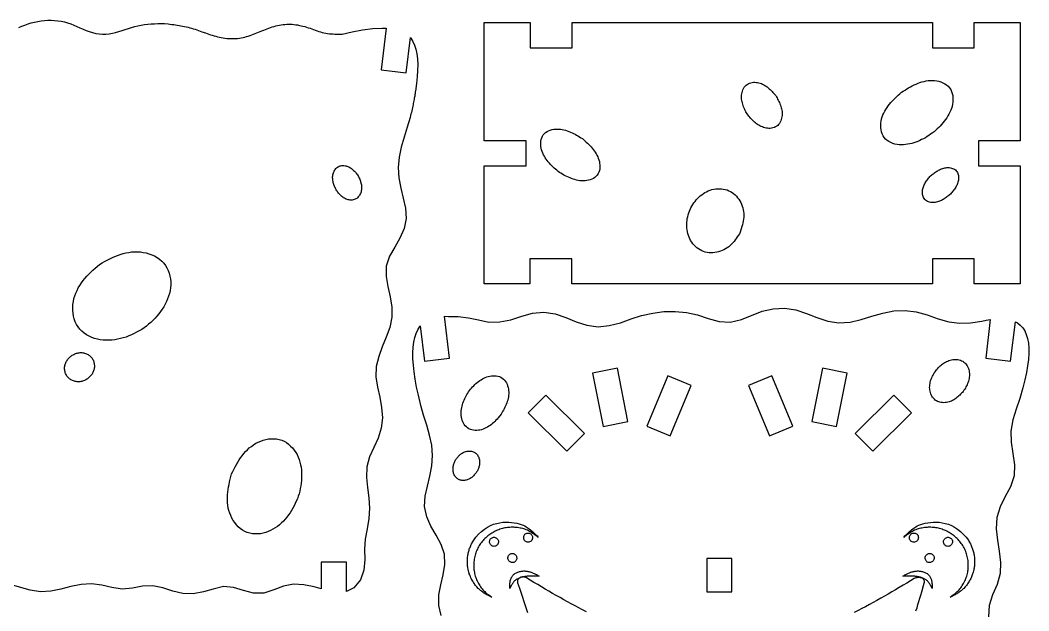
# Model space of a CAD drawing. Extents: x 2 to 268, y 5 to 228.
# Drawn here: x 147.5 to 267.9, y 157.7 to 228.2 of the extents above; entities that cross this region are included whole.
import ezdxf

# ---------------------------------------------------------------- set-up
doc = ezdxf.new("R2010")
doc.units = 0
doc.layers.add('CUT', color=62, linetype='CONTINUOUS')
doc.layers.add('ENGRAVE', color=132, linetype='CONTINUOUS')

msp = doc.modelspace()

# ---------------------------------------------------------------- linework, layer by layer
at = {"layer": 'CUT'}
for points in [[(147.36, 227.34), (147.73, 227.49), (148.1, 227.64), (148.47, 227.78), (148.85, 227.9), (149.24, 228), (149.63, 228.08), (150.02, 228.15), (150.42, 228.2), (150.82, 228.22), (151.22, 228.22), (151.62, 228.2), (152.02, 228.16), (152.41, 228.1), (152.8, 228.01), (153.19, 227.9), (153.57, 227.78), (153.93, 227.63), (154.3, 227.47), (154.66, 227.31), (155.03, 227.15), (155.4, 227), (155.77, 226.86), (156.16, 226.74), (156.55, 226.65), (156.95, 226.59), (157.34, 226.55), (157.74, 226.56), (158.13, 226.59), (158.53, 226.66), (158.92, 226.75), (159.3, 226.86), (159.69, 226.98), (160.07, 227.1), (160.45, 227.23), (160.83, 227.35), (161.21, 227.47), (161.59, 227.56), (161.97, 227.64), (162.37, 227.7), (162.76, 227.75), (163.16, 227.78), (163.56, 227.8), (163.96, 227.82), (164.36, 227.83), (164.76, 227.83), (165.2, 227.78), (165.41, 227.75), (165.63, 227.72), (165.85, 227.69), (166.06, 227.66), (166.28, 227.63), (166.5, 227.59), (166.71, 227.55), (166.92, 227.51), (167.14, 227.47), (167.35, 227.42), (167.56, 227.38), (167.77, 227.32), (167.98, 227.26), (168.19, 227.2), (168.4, 227.14), (168.6, 227.07), (168.81, 227), (169.01, 226.93), (169.22, 226.85), (169.63, 226.71), (169.84, 226.63), (170.04, 226.56), (170.25, 226.49), (170.46, 226.43), (170.67, 226.36), (170.88, 226.3), (171.09, 226.25), (171.31, 226.2), (171.52, 226.15), (171.74, 226.11), (171.96, 226.08), (172.18, 226.05), (172.39, 226.03), (172.61, 226.02), (172.83, 226.02), (173.05, 226.02), (173.26, 226.03), (173.48, 226.05), (173.7, 226.08), (173.91, 226.12), (174.13, 226.16), (174.34, 226.21), (174.55, 226.27), (174.76, 226.33), (174.97, 226.4), (175.18, 226.47), (175.38, 226.55), (175.59, 226.63), (175.79, 226.71), (175.99, 226.79), (176.39, 226.96), (176.6, 227.04), (176.8, 227.12), (177, 227.2), (177.21, 227.27), (177.41, 227.35), (177.62, 227.41), (177.83, 227.48), (178.04, 227.53), (178.26, 227.58), (178.47, 227.63), (178.69, 227.67), (178.9, 227.7), (179.12, 227.72), (179.34, 227.73), (179.56, 227.74), (179.77, 227.74), (179.99, 227.73), (180.21, 227.71), (180.43, 227.68), (180.64, 227.65), (180.86, 227.6), (181.07, 227.56), (181.28, 227.51), (181.5, 227.45), (181.71, 227.38), (181.92, 227.32), (182.13, 227.25), (182.33, 227.18), (182.75, 227.03), (182.96, 226.96), (183.16, 226.89), (183.37, 226.83), (183.58, 226.77), (183.79, 226.72), (184, 226.67), (184.21, 226.64), (184.43, 226.61), (184.64, 226.59), (184.86, 226.58), (185.08, 226.57), (185.3, 226.57), (185.52, 226.57), (185.74, 226.57), (185.96, 226.57), (187.16, 226.84), (188.38, 227.07), (189.61, 227.22), (190.74, 227.25), (191.21, 227.26), (190.62, 222.3), (193.6, 221.95), (194.1, 226.14), (194.15, 226.08), (194.39, 225.69), (194.59, 225.25), (194.75, 224.75), (194.87, 224.2), (194.94, 223.59), (194.98, 222.94), (194.97, 222.23), (194.92, 221.46), (194.84, 220.65), (194.71, 219.77), (194.69, 219.66), (194.68, 219.55), (194.66, 219.43), (194.64, 219.3), (194.62, 219.17), (194.6, 219.04), (194.57, 218.9), (194.54, 218.75), (194.51, 218.6), (194.48, 218.45), (194.45, 218.29), (194.42, 218.12), (194.38, 217.95), (194.34, 217.78), (194.3, 217.6), (194.26, 217.41), (194.22, 217.22), (194.17, 217.03), (194.12, 216.83), (194.07, 216.62), (193.73, 215.45), (193.36, 214.27), (193.02, 213.08), (192.76, 211.86), (192.65, 210.63), (192.74, 209.4), (192.98, 208.19), (193.26, 206.99), (193.53, 205.78), (193.62, 204.55), (193.35, 203.34), (192.84, 202.2), (192.23, 201.13), (191.63, 200.04), (191.23, 198.88), (191.2, 197.64), (191.41, 196.42), (191.69, 195.21), (191.89, 193.99), (191.9, 192.76), (191.65, 191.55), (191.23, 190.38), (190.75, 189.24), (190.32, 188.08), (190.03, 186.88), (190, 185.64), (190.18, 184.42), (190.44, 183.21), (190.67, 182), (190.76, 180.76), (190.61, 179.53), (190.25, 178.35), (189.75, 177.22), (189.24, 176.09), (188.92, 174.9), (188.88, 173.66), (188.98, 172.43), (189.13, 171.2), (189.21, 169.97), (189.14, 168.74), (188.93, 167.52), (188.71, 166.3), (188.64, 165.08), (188.65, 163.84), (188.56, 162.59), (188.17, 161.42), (187.36, 160.46), (186.47, 160.05), (186.47, 163.53), (183.47, 163.53), (183.47, 160.36), (182.61, 160.6), (181.39, 160.83), (180.16, 160.91), (178.94, 160.68), (177.8, 160.22), (176.62, 159.84), (175.39, 159.84), (174.19, 160.15), (173.01, 160.52), (171.79, 160.62), (170.58, 160.32), (169.39, 159.99), (168.18, 159.75), (166.95, 159.79), (165.74, 160.08), (164.57, 160.46), (163.36, 160.73), (162.13, 160.67), (160.92, 160.43), (159.69, 160.33), (158.47, 160.52), (157.26, 160.79), (156.04, 160.95), (154.8, 160.87), (153.59, 160.62), (152.39, 160.32), (151.17, 160.08), (149.94, 160.01), (148.72, 160.2), (146.35, 160.89)], [(197.76, 157.17), (197.51, 158.38), (197.52, 159.62), (197.72, 160.84), (198, 162.04), (198.21, 163.27), (198.18, 164.5), (197.78, 165.66), (197.18, 166.76), (196.56, 167.83), (196.06, 168.96), (195.79, 170.17), (195.88, 171.4), (196.15, 172.61), (196.43, 173.81), (196.67, 175.03), (196.76, 176.26), (196.65, 177.49), (196.39, 178.7), (196.05, 179.9), (195.68, 181.07), (195.34, 182.25), (195.06, 183.46), (194.85, 184.44), (194.68, 185.37), (194.55, 186.24), (194.46, 187.05), (194.41, 187.82), (194.41, 188.53), (194.44, 189.19), (194.52, 189.79), (194.63, 190.34), (194.79, 190.84), (194.99, 191.28), (195.23, 191.67), (195.28, 191.73), (195.78, 187.54), (198.76, 187.89), (198.17, 192.9), (198.64, 192.87), (199.8, 192.84), (201.03, 192.69), (202.25, 192.46), (203.45, 192.2), (204.8, 192.22), (206.11, 192.47), (207.39, 192.91), (208.7, 193.26), (210.04, 193.36), (211.37, 193.16), (212.65, 192.73), (213.89, 192.22), (215.18, 191.81), (216.51, 191.64), (217.85, 191.77), (219.17, 192.12), (220.44, 192.56), (221.71, 192.97), (223.03, 193.27), (224.37, 193.44), (225.72, 193.47), (227.06, 193.34), (228.37, 193.04), (229.65, 192.63), (230.96, 192.27), (232.29, 192.19), (233.62, 192.48), (236.11, 193.49), (237.43, 193.79), (238.78, 193.84), (240.11, 193.64), (241.4, 193.23), (242.64, 192.72), (243.92, 192.29), (245.25, 192.09), (246.59, 192.19), (247.91, 192.49), (249.2, 192.88), (250.49, 193.26), (251.81, 193.53), (253.15, 193.59), (254.48, 193.4), (255.8, 193.04), (257.09, 192.59), (258.37, 192.21), (259.66, 192.05), (260.98, 192.11), (262.33, 192.31), (262.84, 192.4), (263.32, 192.49), (262.78, 187.89), (265.76, 187.54), (266.32, 192.24), (266.57, 192.11), (266.9, 191.84), (267.2, 191.52), (267.44, 191.15), (267.63, 190.72), (267.78, 190.23), (267.88, 189.69), (267.93, 189.1), (267.93, 188.45), (267.88, 187.74), (267.79, 186.98), (267.64, 186.16), (267.45, 185.29), (267.22, 184.36), (266.86, 183.06), (266.41, 181.8), (266, 180.51), (265.79, 179.18), (265.84, 177.84), (266.2, 175.17), (266.16, 173.83), (265.74, 172.54), (265.11, 171.36), (264.5, 170.15), (264.1, 168.86), (264.03, 167.52), (264.18, 166.18), (264.38, 164.85), (264.53, 163.51), (264.5, 162.17), (264.15, 160.87), (263.59, 159.65), (263.2, 158.36), (263.11, 157.02)], [(215.12, 157.6), (214.66, 157.83), (214.21, 158.07), (213.76, 158.31), (213.31, 158.55), (212.86, 158.8), (212.41, 159.05), (211.97, 159.3), (211.52, 159.56), (211.08, 159.81), (210.63, 160.07), (210.19, 160.33), (209.75, 160.6), (209.3, 160.86), (208.86, 161.12), (207.98, 161.66), (207.9, 161.71), (207.8, 161.74), (207.7, 161.76), (207.6, 161.77), (207.5, 161.77), (207.4, 161.75), (207.3, 161.73), (207.21, 161.69), (207.12, 161.64), (207.04, 161.58), (206.98, 161.51), (206.93, 161.44), (206.89, 161.35), (206.88, 161.26), (206.88, 161.16), (206.91, 161.06), (207.13, 160.45), (207.37, 159.71), (207.49, 159.35), (207.61, 158.98), (207.73, 158.61), (207.85, 158.25), (207.98, 157.88), (208.1, 157.52)], [(254.46, 157.71), (254.58, 158.09), (254.69, 158.47), (254.81, 158.84), (254.92, 159.22), (255.03, 159.6), (255.14, 159.98), (255.36, 160.74), (255.44, 161.02), (255.47, 161.14), (255.47, 161.25), (255.45, 161.35), (255.41, 161.43), (255.35, 161.51), (255.28, 161.57), (255.2, 161.62), (255.11, 161.66), (255, 161.68), (254.89, 161.7), (254.78, 161.7), (254.67, 161.7), (254.56, 161.68), (254.45, 161.66), (254.34, 161.62), (254.24, 161.58), (253.8, 161.31), (253.36, 161.04), (252.92, 160.78), (252.47, 160.51), (252.03, 160.25), (251.59, 159.99), (251.14, 159.73), (250.7, 159.47), (250.25, 159.22), (249.8, 158.96), (249.36, 158.71), (248.91, 158.47), (248.45, 158.22), (248, 157.99), (247.55, 157.75), (247.09, 157.52)]]:
    msp.add_lwpolyline(points, dxfattribs=at)
for points in [[(266.9, 196.74), (261.42, 196.74), (261.42, 199.74), (256.42, 199.74), (256.42, 196.74), (213.37, 196.74), (213.37, 199.74), (208.37, 199.74), (208.37, 196.74), (202.92, 196.74), (202.92, 210.84), (207.91, 210.84), (207.91, 213.84), (202.92, 213.84), (202.92, 227.94), (208.4, 227.94), (208.4, 224.94), (213.4, 224.94), (213.4, 227.94), (256.42, 227.94), (256.42, 224.94), (261.42, 224.94), (261.42, 227.94), (266.9, 227.94), (266.9, 213.84), (261.91, 213.84), (261.91, 210.84), (266.9, 210.84)], [(218.81, 186.69), (215.86, 186.11), (217.11, 179.73), (220.06, 180.31)], [(246.23, 186.1), (243.28, 186.68), (242.03, 180.31), (244.98, 179.73)], [(222.34, 179.77), (225.11, 178.61), (227.61, 184.61), (224.85, 185.77)], [(237.24, 185.77), (234.47, 184.61), (236.98, 178.61), (239.75, 179.77)], [(214.89, 178.9), (210.29, 183.48), (208.17, 181.36), (212.77, 176.77)], [(253.91, 181.35), (251.8, 183.48), (247.2, 178.9), (249.32, 176.77)]]:
    msp.add_lwpolyline(points, close=True, dxfattribs=at)
at = {"layer": 'ENGRAVE'}
for points in [[(234.29, 220.56), (234.43, 220.64), (234.57, 220.7), (234.73, 220.75), (234.89, 220.79), (235.05, 220.81), (235.21, 220.81), (235.38, 220.8), (235.54, 220.78), (235.7, 220.75), (235.85, 220.7), (236.01, 220.65), (236.15, 220.58), (236.3, 220.51), (236.43, 220.43), (236.57, 220.34), (236.7, 220.25), (236.82, 220.15), (236.94, 220.04), (237.06, 219.94), (237.17, 219.82), (237.28, 219.71), (237.39, 219.59), (237.5, 219.47), (237.6, 219.35), (237.71, 219.23), (237.79, 219.09), (237.87, 218.95), (237.94, 218.81), (238.02, 218.67), (238.09, 218.52), (238.16, 218.38), (238.22, 218.23), (238.28, 218.09), (238.33, 217.94), (238.38, 217.78), (238.42, 217.63), (238.45, 217.47), (238.47, 217.31), (238.48, 217.15), (238.48, 216.99), (238.47, 216.83), (238.45, 216.67), (238.42, 216.51), (238.37, 216.35), (238.32, 216.2), (238.24, 216.05), (238.16, 215.91), (238.06, 215.78), (237.95, 215.67), (237.83, 215.57), (237.69, 215.48), (237.55, 215.42), (237.39, 215.37), (237.23, 215.33), (237.07, 215.31), (236.9, 215.31), (236.74, 215.32), (236.58, 215.34), (236.42, 215.38), (236.27, 215.42), (236.12, 215.48), (235.97, 215.54), (235.83, 215.61), (235.69, 215.69), (235.55, 215.78), (235.42, 215.87), (235.29, 215.97), (235.17, 216.07), (235.05, 216.17), (234.93, 216.29), (234.82, 216.4), (234.71, 216.52), (234.61, 216.64), (234.51, 216.76), (234.41, 216.89), (234.32, 217.03), (234.24, 217.16), (234.16, 217.3), (234.08, 217.44), (234.01, 217.58), (233.94, 217.73), (233.88, 217.88), (233.83, 218.03), (233.78, 218.18), (233.74, 218.34), (233.7, 218.49), (233.67, 218.65), (233.65, 218.81), (233.64, 218.97), (233.64, 219.13), (233.65, 219.29), (233.67, 219.45), (233.7, 219.61), (233.74, 219.77), (233.8, 219.92), (233.88, 220.07), (233.96, 220.21), (234.06, 220.34), (234.17, 220.46)], [(257.67, 220.76), (257.9, 220.64), (258.11, 220.5), (258.3, 220.33), (258.46, 220.15), (258.6, 219.94), (258.71, 219.71), (258.79, 219.47), (258.84, 219.22), (258.87, 218.96), (258.87, 218.7), (258.86, 218.44), (258.82, 218.19), (258.76, 217.94), (258.69, 217.7), (258.6, 217.47), (258.5, 217.24), (258.39, 217.01), (258.26, 216.79), (258.13, 216.58), (257.98, 216.37), (257.83, 216.17), (257.68, 215.97), (257.52, 215.78), (257.35, 215.59), (257.17, 215.41), (256.99, 215.24), (256.8, 215.07), (256.61, 214.91), (256.41, 214.75), (256.21, 214.61), (256, 214.46), (255.79, 214.33), (255.58, 214.2), (255.36, 214.08), (255.13, 213.97), (254.9, 213.86), (254.67, 213.76), (254.44, 213.67), (254.2, 213.59), (253.95, 213.52), (253.71, 213.46), (253.46, 213.41), (253.21, 213.37), (252.96, 213.35), (252.71, 213.34), (252.46, 213.35), (252.2, 213.39), (251.95, 213.44), (251.7, 213.51), (251.46, 213.61), (251.23, 213.73), (251.02, 213.87), (250.83, 214.04), (250.67, 214.22), (250.53, 214.43), (250.43, 214.66), (250.35, 214.9), (250.29, 215.15), (250.26, 215.41), (250.26, 215.67), (250.27, 215.93), (250.31, 216.18), (250.36, 216.43), (250.44, 216.67), (250.52, 216.91), (250.63, 217.14), (250.74, 217.36), (250.87, 217.58), (251.01, 217.79), (251.15, 217.99), (251.31, 218.19), (251.47, 218.38), (251.63, 218.57), (251.81, 218.75), (251.98, 218.93), (252.16, 219.1), (252.35, 219.27), (252.53, 219.44), (252.72, 219.62), (252.93, 219.75), (253.15, 219.88), (253.36, 220.01), (253.58, 220.14), (253.8, 220.26), (254.02, 220.38), (254.24, 220.49), (254.47, 220.6), (254.7, 220.69), (254.93, 220.78), (255.17, 220.85), (255.42, 220.92), (255.66, 220.97), (255.91, 221.01), (256.17, 221.03), (256.42, 221.03), (256.67, 221.02), (256.93, 220.98), (257.18, 220.93), (257.43, 220.85)], [(215.09, 213.68), (215.24, 213.54), (215.39, 213.4), (215.53, 213.25), (215.67, 213.1), (215.8, 212.95), (215.93, 212.79), (216.06, 212.63), (216.17, 212.46), (216.28, 212.29), (216.38, 212.11), (216.47, 211.93), (216.54, 211.74), (216.61, 211.54), (216.66, 211.34), (216.69, 211.14), (216.71, 210.93), (216.72, 210.71), (216.7, 210.5), (216.66, 210.3), (216.6, 210.1), (216.52, 209.91), (216.41, 209.74), (216.28, 209.59), (216.13, 209.46), (215.95, 209.34), (215.77, 209.25), (215.57, 209.17), (215.37, 209.11), (215.16, 209.07), (214.96, 209.05), (214.75, 209.04), (214.55, 209.04), (214.34, 209.06), (214.14, 209.1), (213.94, 209.14), (213.74, 209.19), (213.55, 209.25), (213.35, 209.31), (213.16, 209.39), (212.97, 209.47), (212.79, 209.55), (212.6, 209.64), (212.42, 209.74), (212.25, 209.84), (212.08, 209.95), (211.91, 210.06), (211.74, 210.18), (211.58, 210.31), (211.42, 210.43), (211.27, 210.57), (211.12, 210.71), (210.97, 210.85), (210.83, 211), (210.7, 211.15), (210.57, 211.31), (210.44, 211.47), (210.32, 211.64), (210.21, 211.81), (210.1, 211.98), (210.01, 212.16), (209.92, 212.35), (209.84, 212.54), (209.77, 212.73), (209.72, 212.93), (209.69, 213.13), (209.67, 213.34), (209.66, 213.55), (209.68, 213.77), (209.72, 213.97), (209.78, 214.17), (209.86, 214.36), (209.97, 214.53), (210.1, 214.68), (210.25, 214.81), (210.42, 214.92), (210.61, 215.02), (210.81, 215.1), (211.01, 215.16), (211.22, 215.2), (211.42, 215.22), (211.63, 215.23), (211.84, 215.23), (212.04, 215.21), (212.24, 215.18), (212.44, 215.14), (212.64, 215.08), (212.83, 215.02), (213.02, 214.95), (213.21, 214.87), (213.4, 214.79), (213.58, 214.7), (213.76, 214.61), (213.94, 214.51), (214.11, 214.41), (214.29, 214.3), (214.46, 214.19), (214.64, 214.09), (214.79, 213.95), (214.94, 213.82)], [(186.91, 206.76), (186.8, 206.78), (186.68, 206.8), (186.56, 206.83), (186.45, 206.87), (186.34, 206.92), (186.24, 206.97), (186.14, 207.03), (186.04, 207.1), (185.94, 207.17), (185.85, 207.25), (185.77, 207.33), (185.69, 207.41), (185.61, 207.5), (185.54, 207.59), (185.46, 207.68), (185.39, 207.77), (185.32, 207.87), (185.26, 207.97), (185.19, 208.06), (185.01, 208.5), (184.97, 208.61), (184.94, 208.72), (184.9, 208.84), (184.88, 208.95), (184.85, 209.06), (184.84, 209.18), (184.83, 209.3), (184.82, 209.41), (184.82, 209.53), (184.83, 209.65), (184.85, 209.77), (184.88, 209.88), (184.91, 210), (184.96, 210.11), (185.01, 210.22), (185.07, 210.32), (185.14, 210.42), (185.22, 210.51), (185.3, 210.59), (185.39, 210.67), (185.49, 210.73), (185.6, 210.78), (185.71, 210.82), (185.82, 210.85), (185.94, 210.86), (186.06, 210.87), (186.18, 210.86), (186.3, 210.85), (186.42, 210.83), (186.53, 210.8), (186.64, 210.75), (186.75, 210.71), (186.86, 210.65), (186.96, 210.59), (187.06, 210.53), (187.15, 210.46), (187.24, 210.38), (187.33, 210.3), (187.42, 210.22), (187.5, 210.14), (187.58, 210.05), (187.65, 209.96), (187.72, 209.86), (187.79, 209.77), (187.91, 209.56), (187.96, 209.46), (188.01, 209.35), (188.06, 209.25), (188.14, 209.02), (188.17, 208.91), (188.2, 208.8), (188.23, 208.68), (188.25, 208.57), (188.26, 208.45), (188.27, 208.33), (188.27, 208.21), (188.27, 208.09), (188.26, 207.98), (188.24, 207.86), (188.22, 207.74), (188.18, 207.63), (188.14, 207.52), (188.09, 207.41), (188.03, 207.31), (187.96, 207.21), (187.88, 207.12), (187.8, 207.03), (187.71, 206.96), (187.61, 206.9), (187.5, 206.85), (187.39, 206.81), (187.27, 206.78), (187.16, 206.76), (187.04, 206.76)], [(255.78, 209.14), (255.86, 209.25), (255.94, 209.35), (256.03, 209.45), (256.12, 209.55), (256.21, 209.64), (256.31, 209.73), (256.4, 209.82), (256.5, 209.9), (256.61, 209.98), (256.71, 210.06), (256.82, 210.13), (256.93, 210.2), (257.05, 210.26), (257.16, 210.32), (257.28, 210.38), (257.4, 210.43), (257.52, 210.48), (257.65, 210.53), (257.77, 210.56), (257.9, 210.59), (258.03, 210.62), (258.16, 210.63), (258.29, 210.63), (258.43, 210.63), (258.56, 210.61), (258.69, 210.58), (258.82, 210.54), (258.94, 210.49), (259.06, 210.43), (259.17, 210.35), (259.26, 210.26), (259.34, 210.16), (259.41, 210.05), (259.46, 209.93), (259.5, 209.8), (259.53, 209.67), (259.55, 209.53), (259.55, 209.4), (259.55, 209.27), (259.53, 209.14), (259.51, 209.01), (259.47, 208.88), (259.43, 208.75), (259.38, 208.63), (259.33, 208.51), (259.27, 208.4), (259.2, 208.28), (259.13, 208.17), (259.06, 208.07), (258.98, 207.96), (258.9, 207.86), (258.82, 207.76), (258.73, 207.66), (258.65, 207.56), (258.56, 207.46), (258.47, 207.37), (258.37, 207.29), (258.26, 207.21), (258.16, 207.13), (258.05, 207.05), (257.94, 206.98), (257.83, 206.91), (257.72, 206.84), (257.61, 206.78), (257.49, 206.72), (257.38, 206.66), (257.26, 206.61), (257.13, 206.57), (257.01, 206.53), (256.88, 206.5), (256.75, 206.48), (256.62, 206.46), (256.49, 206.46), (256.35, 206.47), (256.22, 206.48), (256.09, 206.51), (255.96, 206.55), (255.83, 206.6), (255.72, 206.67), (255.61, 206.74), (255.52, 206.83), (255.44, 206.93), (255.37, 207.05), (255.32, 207.17), (255.28, 207.29), (255.25, 207.43), (255.23, 207.56), (255.23, 207.7), (255.23, 207.83), (255.25, 207.96), (255.27, 208.09), (255.31, 208.21), (255.35, 208.34), (255.39, 208.46), (255.45, 208.58), (255.51, 208.7), (255.57, 208.81), (255.64, 208.93), (255.71, 209.04)], [(229.27, 207.64), (229.47, 207.75), (229.67, 207.85), (229.88, 207.93), (230.1, 208), (230.32, 208.05), (230.55, 208.09), (230.77, 208.11), (231, 208.11), (231.23, 208.1), (231.46, 208.07), (231.68, 208.02), (231.9, 207.96), (232.11, 207.87), (232.31, 207.77), (232.5, 207.65), (232.69, 207.52), (232.86, 207.37), (233.02, 207.21), (233.17, 207.03), (233.31, 206.85), (233.43, 206.66), (233.54, 206.45), (233.63, 206.25), (233.71, 206.03), (233.78, 205.81), (233.83, 205.59), (233.87, 205.37), (233.89, 205.14), (233.9, 204.92), (233.89, 204.7), (233.87, 204.47), (233.84, 204.25), (233.8, 204.03), (233.75, 203.81), (233.69, 203.59), (233.49, 202.94), (233.38, 202.74), (233.26, 202.55), (233.13, 202.36), (233.01, 202.17), (232.88, 201.99), (232.74, 201.81), (232.6, 201.64), (232.44, 201.47), (232.28, 201.32), (232.11, 201.18), (231.93, 201.04), (231.73, 200.92), (231.53, 200.82), (231.33, 200.72), (231.11, 200.64), (230.9, 200.57), (230.67, 200.52), (230.45, 200.48), (230.22, 200.46), (229.99, 200.46), (229.76, 200.47), (229.54, 200.5), (229.31, 200.55), (229.1, 200.61), (228.89, 200.7), (228.68, 200.8), (228.49, 200.92), (228.31, 201.05), (228.13, 201.2), (227.97, 201.36), (227.82, 201.54), (227.69, 201.72), (227.56, 201.92), (227.46, 202.12), (227.37, 202.32), (227.29, 202.53), (227.22, 202.75), (227.17, 202.97), (227.13, 203.2), (227.11, 203.42), (227.1, 203.65), (227.09, 203.88), (227.11, 204.1), (227.13, 204.33), (227.16, 204.55), (227.21, 204.77), (227.27, 204.99), (227.33, 205.21), (227.41, 205.42), (227.5, 205.63), (227.6, 205.84), (227.7, 206.04), (227.82, 206.23), (227.95, 206.42), (228.08, 206.6), (228.23, 206.77), (228.38, 206.94), (228.54, 207.1), (228.71, 207.25), (228.89, 207.39), (229.08, 207.52)], [(157.3, 199.25), (157.6, 199.41), (157.91, 199.58), (158.22, 199.73), (158.53, 199.88), (158.84, 200.02), (159.16, 200.15), (159.48, 200.27), (159.81, 200.36), (160.15, 200.45), (160.49, 200.51), (160.83, 200.56), (161.18, 200.58), (161.52, 200.58), (161.87, 200.56), (162.22, 200.51), (162.56, 200.44), (162.9, 200.35), (163.23, 200.22), (163.55, 200.08), (163.86, 199.9), (164.15, 199.7), (164.42, 199.48), (164.66, 199.24), (164.87, 198.96), (165.05, 198.67), (165.21, 198.36), (165.33, 198.03), (165.41, 197.69), (165.47, 197.34), (165.5, 196.99), (165.51, 196.64), (165.48, 196.29), (165.43, 195.95), (165.35, 195.61), (165.25, 195.28), (165.13, 194.95), (165, 194.63), (164.84, 194.32), (164.67, 194.02), (164.48, 193.72), (164.29, 193.44), (164.08, 193.16), (163.85, 192.9), (163.62, 192.64), (163.38, 192.39), (163.13, 192.16), (162.86, 191.93), (162.59, 191.72), (162.31, 191.51), (162.03, 191.32), (161.73, 191.14), (161.43, 190.97), (161.12, 190.81), (160.81, 190.66), (160.49, 190.53), (160.16, 190.41), (159.83, 190.31), (159.5, 190.22), (159.16, 190.14), (158.82, 190.08), (158.47, 190.04), (158.12, 190.02), (157.78, 190.02), (157.43, 190.04), (157.09, 190.08), (156.75, 190.15), (156.41, 190.24), (156.08, 190.36), (155.76, 190.51), (155.45, 190.68), (155.16, 190.88), (154.89, 191.11), (154.65, 191.35), (154.44, 191.62), (154.25, 191.92), (154.1, 192.23), (153.98, 192.56), (153.89, 192.9), (153.84, 193.24), (153.81, 193.6), (153.8, 193.95), (153.83, 194.3), (153.88, 194.65), (153.95, 194.99), (154.05, 195.32), (154.17, 195.65), (154.31, 195.97), (154.46, 196.28), (154.64, 196.57), (154.83, 196.86), (155.03, 197.14), (155.25, 197.4), (155.48, 197.66), (155.72, 197.9), (155.96, 198.15), (156.21, 198.38), (156.47, 198.62), (156.99, 199.08)], [(153.75, 188.23), (153.84, 188.29), (153.94, 188.34), (154.04, 188.39), (154.14, 188.43), (154.24, 188.47), (154.35, 188.5), (154.45, 188.53), (154.56, 188.54), (154.67, 188.55), (154.78, 188.56), (154.89, 188.55), (155, 188.54), (155.11, 188.52), (155.22, 188.49), (155.32, 188.46), (155.43, 188.42), (155.53, 188.37), (155.63, 188.31), (155.72, 188.25), (155.81, 188.19), (155.89, 188.11), (155.97, 188.04), (156.04, 187.95), (156.11, 187.87), (156.17, 187.77), (156.22, 187.67), (156.26, 187.57), (156.3, 187.47), (156.33, 187.36), (156.36, 187.25), (156.37, 187.14), (156.38, 187.03), (156.39, 186.92), (156.38, 186.81), (156.37, 186.7), (156.35, 186.59), (156.32, 186.49), (156.29, 186.38), (156.25, 186.28), (156.21, 186.18), (156.16, 186.08), (156.1, 185.98), (156.04, 185.89), (155.97, 185.8), (155.9, 185.72), (155.82, 185.64), (155.74, 185.56), (155.66, 185.49), (155.57, 185.43), (155.48, 185.36), (155.38, 185.31), (155.29, 185.26), (155.19, 185.21), (155.08, 185.17), (154.98, 185.14), (154.87, 185.11), (154.76, 185.09), (154.65, 185.07), (154.54, 185.06), (154.43, 185.06), (154.32, 185.07), (154.21, 185.08), (154.1, 185.1), (154, 185.12), (153.89, 185.16), (153.79, 185.2), (153.69, 185.24), (153.59, 185.3), (153.5, 185.36), (153.41, 185.43), (153.32, 185.5), (153.25, 185.58), (153.17, 185.66), (153.11, 185.75), (153.05, 185.84), (153, 185.94), (152.95, 186.04), (152.91, 186.14), (152.88, 186.25), (152.86, 186.36), (152.84, 186.47), (152.83, 186.58), (152.83, 186.69), (152.83, 186.8), (152.84, 186.91), (152.86, 187.02), (152.89, 187.13), (152.92, 187.23), (152.96, 187.34), (153.01, 187.43), (153.07, 187.53), (153.12, 187.62), (153.19, 187.71), (153.33, 187.88), (153.4, 187.96), (153.48, 188.04), (153.56, 188.12), (153.65, 188.18)], [(260.39, 187.21), (260.49, 187.09), (260.57, 186.96), (260.65, 186.82), (260.71, 186.67), (260.76, 186.52), (260.79, 186.37), (260.82, 186.22), (260.84, 186.06), (260.84, 185.91), (260.84, 185.76), (260.82, 185.6), (260.8, 185.45), (260.77, 185.3), (260.72, 185.15), (260.68, 185.01), (260.62, 184.86), (260.56, 184.72), (260.49, 184.59), (260.42, 184.45), (260.35, 184.32), (260.27, 184.18), (260.19, 184.05), (260.11, 183.92), (260.01, 183.8), (259.9, 183.69), (259.79, 183.58), (259.69, 183.47), (259.57, 183.37), (259.46, 183.26), (259.34, 183.17), (259.22, 183.07), (259.1, 182.99), (258.97, 182.91), (258.83, 182.83), (258.69, 182.77), (258.55, 182.71), (258.4, 182.66), (258.25, 182.62), (258.1, 182.6), (257.94, 182.58), (257.79, 182.57), (257.63, 182.58), (257.48, 182.6), (257.32, 182.63), (257.17, 182.67), (257.03, 182.73), (256.89, 182.8), (256.76, 182.89), (256.65, 182.99), (256.54, 183.1), (256.44, 183.22), (256.36, 183.35), (256.29, 183.49), (256.23, 183.64), (256.18, 183.78), (256.14, 183.94), (256.11, 184.09), (256.1, 184.24), (256.09, 184.4), (256.1, 184.55), (256.11, 184.7), (256.14, 184.86), (256.17, 185.01), (256.21, 185.16), (256.25, 185.31), (256.3, 185.45), (256.36, 185.59), (256.42, 185.73), (256.49, 185.87), (256.57, 186.01), (256.64, 186.14), (256.73, 186.27), (256.82, 186.39), (256.91, 186.51), (257.01, 186.63), (257.12, 186.74), (257.23, 186.85), (257.34, 186.96), (257.46, 187.06), (257.58, 187.15), (257.7, 187.24), (257.83, 187.32), (257.97, 187.4), (258.1, 187.47), (258.25, 187.54), (258.39, 187.6), (258.54, 187.64), (258.68, 187.68), (258.84, 187.71), (258.99, 187.73), (259.14, 187.74), (259.3, 187.73), (259.46, 187.71), (259.61, 187.68), (259.76, 187.63), (259.9, 187.58), (260.04, 187.51), (260.17, 187.42), (260.29, 187.32)], [(201.06, 183.87), (201.17, 184.03), (201.28, 184.18), (201.4, 184.32), (201.53, 184.46), (201.66, 184.6), (201.79, 184.73), (201.93, 184.86), (202.08, 184.98), (202.23, 185.1), (202.38, 185.21), (202.54, 185.31), (202.7, 185.41), (202.87, 185.5), (203.04, 185.58), (203.22, 185.65), (203.4, 185.7), (203.59, 185.75), (203.77, 185.78), (203.97, 185.79), (204.16, 185.79), (204.36, 185.77), (204.54, 185.74), (204.73, 185.68), (204.9, 185.61), (205.06, 185.51), (205.21, 185.39), (205.34, 185.26), (205.46, 185.11), (205.56, 184.94), (205.64, 184.77), (205.71, 184.58), (205.77, 184.4), (205.81, 184.21), (205.83, 184.02), (205.84, 183.83), (205.84, 183.64), (205.83, 183.45), (205.8, 183.26), (205.77, 183.08), (205.72, 182.89), (205.67, 182.71), (205.61, 182.54), (205.54, 182.36), (205.46, 182.19), (205.39, 182.02), (205.3, 181.85), (205.21, 181.68), (205.12, 181.52), (205.03, 181.35), (204.94, 181.19), (204.57, 180.75), (204.45, 180.61), (204.32, 180.48), (204.19, 180.34), (204.05, 180.21), (203.91, 180.09), (203.77, 179.97), (203.62, 179.85), (203.46, 179.75), (203.3, 179.65), (203.13, 179.56), (202.96, 179.48), (202.78, 179.41), (202.6, 179.35), (202.41, 179.31), (202.22, 179.28), (202.03, 179.27), (201.84, 179.27), (201.64, 179.29), (201.45, 179.32), (201.27, 179.38), (201.1, 179.45), (200.94, 179.55), (200.79, 179.67), (200.66, 179.8), (200.54, 179.95), (200.44, 180.12), (200.36, 180.29), (200.29, 180.48), (200.23, 180.66), (200.19, 180.85), (200.17, 181.04), (200.16, 181.23), (200.16, 181.41), (200.18, 181.6), (200.2, 181.79), (200.23, 181.98), (200.28, 182.16), (200.33, 182.35), (200.38, 182.53), (200.44, 182.71), (200.51, 182.88), (200.59, 183.06), (200.67, 183.22), (200.76, 183.39), (200.85, 183.56), (200.95, 183.72)], [(179.31, 177.8), (179.57, 177.61), (179.81, 177.4), (180.04, 177.17), (180.24, 176.91), (180.42, 176.64), (180.58, 176.37), (180.71, 176.08), (180.82, 175.78), (180.92, 175.48), (180.99, 175.17), (181.05, 174.86), (181.09, 174.54), (181.11, 174.22), (181.12, 173.9), (181.11, 173.59), (181.09, 173.27), (181.06, 172.95), (181.02, 172.64), (180.96, 172.33), (180.89, 172.02), (180.81, 171.71), (180.71, 171.41), (180.61, 171.11), (180.49, 170.82), (180.36, 170.53), (180.22, 170.25), (180.07, 169.97), (179.91, 169.69), (179.74, 169.43), (179.56, 169.17), (179.36, 168.92), (179.16, 168.68), (178.94, 168.44), (178.72, 168.22), (178.48, 168.01), (178.23, 167.81), (177.97, 167.62), (177.7, 167.46), (177.42, 167.31), (177.13, 167.18), (176.83, 167.07), (176.52, 166.99), (176.2, 166.93), (175.88, 166.9), (175.55, 166.9), (175.24, 166.93), (174.92, 166.99), (174.62, 167.08), (174.33, 167.21), (174.06, 167.37), (173.8, 167.55), (173.56, 167.77), (173.34, 168), (173.14, 168.26), (172.96, 168.52), (172.8, 168.8), (172.66, 169.09), (172.54, 169.39), (172.45, 169.69), (172.37, 170), (172.32, 170.32), (172.28, 170.63), (172.26, 170.95), (172.26, 171.26), (172.28, 171.58), (172.3, 171.89), (172.35, 172.2), (172.4, 172.51), (172.46, 172.82), (172.53, 173.13), (172.61, 173.44), (172.68, 173.75), (172.76, 174.06), (172.91, 174.34), (173.2, 174.91), (173.35, 175.18), (173.5, 175.46), (173.67, 175.73), (173.84, 175.99), (174.02, 176.24), (174.22, 176.49), (174.43, 176.73), (174.65, 176.95), (174.88, 177.17), (175.13, 177.36), (175.39, 177.55), (175.66, 177.72), (175.95, 177.86), (176.24, 177.99), (176.54, 178.1), (176.86, 178.18), (177.18, 178.24), (177.5, 178.27), (177.82, 178.27), (178.14, 178.24), (178.45, 178.18), (178.75, 178.09), (179.04, 177.96)], [(202.36, 175.65), (202.37, 175.54), (202.37, 175.44), (202.37, 175.33), (202.36, 175.23), (202.34, 175.13), (202.32, 175.03), (202.29, 174.93), (202.26, 174.83), (202.22, 174.73), (202.18, 174.64), (202.14, 174.54), (202.1, 174.45), (202.05, 174.35), (202, 174.26), (201.94, 174.18), (201.87, 174.1), (201.8, 174.02), (201.73, 173.94), (201.66, 173.86), (201.59, 173.79), (201.51, 173.72), (201.43, 173.65), (201.35, 173.59), (201.26, 173.53), (201.17, 173.48), (201.08, 173.43), (200.98, 173.39), (200.89, 173.36), (200.78, 173.33), (200.68, 173.31), (200.58, 173.29), (200.47, 173.29), (200.36, 173.29), (200.26, 173.3), (200.15, 173.32), (200.05, 173.34), (199.95, 173.38), (199.86, 173.42), (199.77, 173.47), (199.68, 173.53), (199.6, 173.6), (199.53, 173.68), (199.47, 173.76), (199.41, 173.85), (199.35, 173.94), (199.31, 174.04), (199.27, 174.14), (199.24, 174.24), (199.22, 174.34), (199.21, 174.44), (199.2, 174.55), (199.2, 174.65), (199.2, 174.76), (199.21, 174.86), (199.22, 174.96), (199.24, 175.07), (199.27, 175.17), (199.3, 175.27), (199.33, 175.37), (199.37, 175.46), (199.41, 175.56), (199.46, 175.65), (199.51, 175.74), (199.56, 175.83), (199.62, 175.92), (199.68, 176), (199.75, 176.08), (199.82, 176.16), (199.89, 176.24), (199.97, 176.31), (200.05, 176.38), (200.13, 176.44), (200.22, 176.5), (200.3, 176.56), (200.39, 176.61), (200.49, 176.65), (200.59, 176.7), (200.68, 176.73), (200.78, 176.76), (200.89, 176.78), (200.99, 176.8), (201.1, 176.8), (201.2, 176.8), (201.31, 176.79), (201.41, 176.77), (201.51, 176.75), (201.61, 176.71), (201.71, 176.67), (201.8, 176.62), (201.88, 176.56), (201.96, 176.49), (202.03, 176.41), (202.1, 176.33), (202.16, 176.24), (202.21, 176.15), (202.26, 176.05), (202.29, 175.95), (202.32, 175.85), (202.35, 175.75)], [(202.47, 160.61), (202.56, 160.48), (202.66, 160.36), (202.76, 160.24), (202.87, 160.13), (202.98, 160.02), (203.09, 159.91), (203.21, 159.81), (203.33, 159.72), (203.46, 159.63), (203.58, 159.54), (203.71, 159.45), (203.84, 159.37), (203.76, 159.38), (203.65, 159.43), (203.55, 159.48), (203.44, 159.54), (203.34, 159.59), (203.23, 159.64), (203.13, 159.7), (203.03, 159.76), (202.93, 159.82), (202.82, 159.89), (202.74, 159.95), (202.64, 160.02), (202.54, 160.1), (202.46, 160.17), (202.28, 160.34), (202.2, 160.41), (202.03, 160.6), (201.96, 160.68), (201.89, 160.77), (201.81, 160.88), (201.75, 160.96), (201.68, 161.06), (201.61, 161.16), (201.55, 161.26), (201.49, 161.37), (201.38, 161.58), (201.33, 161.68), (201.27, 161.81), (201.23, 161.9), (201.19, 162.02), (201.14, 162.15), (201.11, 162.24), (201.08, 162.36), (201.04, 162.49), (201.02, 162.59), (200.99, 162.71), (200.97, 162.85), (200.95, 162.94), (200.94, 163.06), (200.93, 163.13), (200.92, 163.2), (200.92, 163.3), (200.91, 163.42), (200.91, 163.54), (200.91, 163.66), (200.91, 163.78), (200.92, 163.92), (200.94, 164.14), (200.95, 164.28), (200.97, 164.38), (200.99, 164.5), (201.02, 164.63), (201.04, 164.73), (201.07, 164.85), (201.11, 164.97), (201.14, 165.08), (201.18, 165.19), (201.23, 165.3), (201.27, 165.42), (201.37, 165.63), (201.42, 165.74), (201.59, 166.05), (201.66, 166.15), (201.93, 166.51), (202.25, 166.89), (202.59, 167.21), (202.94, 167.49), (203.3, 167.72), (203.66, 167.91), (204.03, 168.06), (204.41, 168.17), (204.78, 168.25), (205.14, 168.3), (205.5, 168.32), (205.85, 168.32), (206.19, 168.29), (206.51, 168.25), (206.81, 168.19), (207.09, 168.12), (207.34, 168.04), (207.56, 167.95), (207.75, 167.86), (207.91, 167.77), (208.18, 167.59), (208.46, 167.39), (208.72, 167.16), (208.98, 166.92), (209.23, 166.66), (209.35, 166.5), (209.23, 166.6), (209.11, 166.69), (208.98, 166.79), (208.86, 166.88), (208.73, 166.97), (208.6, 167.05), (208.47, 167.13), (208.34, 167.21), (208.21, 167.28), (208.07, 167.34), (207.93, 167.4), (207.78, 167.46), (207.64, 167.5), (207.49, 167.55), (207.34, 167.58), (207.19, 167.61), (207.04, 167.64), (206.89, 167.66), (206.74, 167.68), (206.59, 167.69), (206.44, 167.7), (206.28, 167.7), (206.13, 167.7), (205.98, 167.69), (205.83, 167.68), (205.68, 167.66), (205.53, 167.64), (205.38, 167.62), (205.23, 167.58), (205.09, 167.55), (204.94, 167.51), (204.8, 167.46), (204.65, 167.41), (204.51, 167.36), (204.37, 167.3), (204.24, 167.23), (204.1, 167.16), (203.97, 167.09), (203.83, 167.01), (203.71, 166.93), (203.58, 166.84), (203.46, 166.75), (203.34, 166.66), (203.22, 166.56), (203.1, 166.46), (202.99, 166.35), (202.89, 166.24), (202.78, 166.13), (202.68, 166.01), (202.59, 165.89), (202.49, 165.76), (202.41, 165.64), (202.32, 165.51), (202.24, 165.37), (202.17, 165.24), (202.1, 165.1), (202.03, 164.96), (201.97, 164.81), (201.92, 164.67), (201.87, 164.52), (201.82, 164.37), (201.79, 164.22), (201.75, 164.06), (201.72, 163.91), (201.7, 163.75), (201.68, 163.59), (201.67, 163.44), (201.66, 163.28), (201.66, 163.12), (201.67, 162.96), (201.68, 162.8), (201.69, 162.64), (201.71, 162.49), (201.74, 162.33), (201.77, 162.18), (201.81, 162.02), (201.85, 161.87), (201.9, 161.72), (201.96, 161.58), (202.01, 161.43), (202.08, 161.29), (202.15, 161.15), (202.22, 161.01), (202.3, 160.87), (202.38, 160.74)], [(259.6, 160.24), (259.7, 160.36), (259.8, 160.48), (259.89, 160.61), (259.98, 160.74), (260.06, 160.87), (260.14, 161.01), (260.22, 161.15), (260.29, 161.29), (260.35, 161.43), (260.41, 161.58), (260.46, 161.72), (260.51, 161.87), (260.56, 162.02), (260.59, 162.18), (260.63, 162.33), (260.65, 162.49), (260.67, 162.64), (260.69, 162.8), (260.7, 162.96), (260.7, 163.12), (260.7, 163.28), (260.7, 163.44), (260.68, 163.59), (260.67, 163.75), (260.64, 163.91), (260.61, 164.06), (260.58, 164.22), (260.54, 164.37), (260.5, 164.52), (260.45, 164.67), (260.39, 164.81), (260.33, 164.96), (260.27, 165.1), (260.2, 165.24), (260.12, 165.37), (260.04, 165.51), (259.96, 165.64), (259.87, 165.76), (259.78, 165.89), (259.68, 166.01), (259.58, 166.13), (259.48, 166.24), (259.37, 166.35), (259.26, 166.46), (259.15, 166.56), (259.03, 166.66), (258.91, 166.75), (258.79, 166.84), (258.66, 166.93), (258.53, 167.01), (258.4, 167.09), (258.27, 167.16), (258.13, 167.23), (257.99, 167.3), (257.85, 167.36), (257.71, 167.41), (257.57, 167.46), (257.42, 167.51), (257.28, 167.55), (257.13, 167.58), (256.98, 167.62), (256.83, 167.64), (256.69, 167.66), (256.54, 167.68), (256.38, 167.69), (256.23, 167.7), (256.08, 167.7), (255.93, 167.7), (255.78, 167.69), (255.63, 167.68), (255.47, 167.66), (255.32, 167.64), (255.17, 167.61), (255.02, 167.58), (254.87, 167.55), (254.73, 167.5), (254.58, 167.46), (254.44, 167.4), (254.3, 167.34), (254.16, 167.28), (254.03, 167.21), (253.89, 167.13), (253.76, 167.05), (253.63, 166.97), (253.51, 166.88), (253.38, 166.79), (253.26, 166.69), (253.14, 166.6), (253.01, 166.5), (253.14, 166.66), (253.39, 166.92), (253.64, 167.16), (253.91, 167.39), (254.19, 167.59), (254.46, 167.77), (254.61, 167.86), (254.8, 167.95), (255.03, 168.04), (255.28, 168.12), (255.56, 168.19), (255.86, 168.25), (256.18, 168.29), (256.51, 168.32), (256.86, 168.32), (257.22, 168.3), (257.59, 168.25), (257.96, 168.17), (258.33, 168.06), (258.7, 167.91), (259.07, 167.72), (259.43, 167.49), (259.78, 167.21), (260.11, 166.89), (260.43, 166.51), (260.71, 166.15), (260.77, 166.05), (260.95, 165.74), (260.99, 165.63), (261.1, 165.42), (261.14, 165.3), (261.18, 165.19), (261.22, 165.08), (261.26, 164.97), (261.29, 164.85), (261.32, 164.73), (261.35, 164.63), (261.37, 164.5), (261.39, 164.38), (261.41, 164.28), (261.43, 164.14), (261.45, 163.92), (261.45, 163.78), (261.46, 163.66), (261.46, 163.54), (261.46, 163.42), (261.45, 163.3), (261.44, 163.18), (261.43, 163.06), (261.41, 162.94), (261.39, 162.82), (261.37, 162.71), (261.35, 162.59), (261.32, 162.49), (261.29, 162.36), (261.25, 162.24), (261.22, 162.15), (261.18, 162.02), (261.13, 161.9), (261.09, 161.79), (261.04, 161.68), (260.99, 161.58), (260.93, 161.47), (260.87, 161.37), (260.81, 161.26), (260.76, 161.18), (260.69, 161.06), (260.62, 160.96), (260.55, 160.86), (260.48, 160.77), (260.4, 160.68), (260.33, 160.6), (260.16, 160.41), (260.09, 160.34), (259.91, 160.17), (259.83, 160.1), (259.72, 160.02), (259.63, 159.95), (259.55, 159.89), (259.43, 159.82), (259.34, 159.76), (259.23, 159.7), (259.13, 159.64), (259.03, 159.59), (258.93, 159.54), (258.82, 159.48), (258.72, 159.43), (258.61, 159.38), (258.53, 159.37), (258.66, 159.45), (258.78, 159.54), (258.91, 159.63), (259.03, 159.72), (259.15, 159.81), (259.27, 159.91), (259.39, 160.02), (259.5, 160.13)], [(204.58, 166.18), (204.61, 166.08), (204.62, 165.98), (204.62, 165.89), (204.59, 165.79), (204.56, 165.7), (204.5, 165.62), (204.44, 165.55), (204.36, 165.49), (204.28, 165.45), (204.19, 165.43), (204.09, 165.42), (204, 165.43), (203.9, 165.46), (203.82, 165.5), (203.74, 165.56), (203.67, 165.63), (203.62, 165.72), (203.58, 165.81), (203.56, 165.9), (203.56, 166), (203.57, 166.1), (203.6, 166.19), (203.64, 166.28), (203.7, 166.36), (203.78, 166.41), (203.86, 166.46), (203.95, 166.5), (204.04, 166.51), (204.14, 166.51), (204.23, 166.5), (204.32, 166.46), (204.4, 166.41), (204.47, 166.34), (204.53, 166.26)], [(208.34, 165.95), (208.25, 165.93), (208.16, 165.92), (208.06, 165.93), (207.97, 165.96), (207.89, 166), (207.81, 166.06), (207.74, 166.14), (207.69, 166.22), (207.65, 166.31), (207.63, 166.41), (207.63, 166.51), (207.64, 166.6), (207.67, 166.7), (207.71, 166.78), (207.77, 166.86), (207.84, 166.92), (207.93, 166.96), (208.01, 167), (208.11, 167.01), (208.2, 167.01), (208.3, 167), (208.38, 166.96), (208.47, 166.91), (208.54, 166.84), (208.6, 166.77), (208.64, 166.68), (208.67, 166.58), (208.69, 166.49), (208.68, 166.39), (208.66, 166.29), (208.63, 166.2), (208.57, 166.12), (208.51, 166.05), (208.43, 165.99)], [(253.98, 166.96), (254.07, 167), (254.16, 167.01), (254.26, 167.01), (254.35, 167), (254.44, 166.96), (254.52, 166.92), (254.59, 166.86), (254.65, 166.78), (254.7, 166.7), (254.73, 166.6), (254.74, 166.51), (254.73, 166.41), (254.71, 166.31), (254.68, 166.22), (254.62, 166.14), (254.56, 166.06), (254.48, 166), (254.39, 165.96), (254.3, 165.93), (254.21, 165.92), (254.11, 165.93), (254.02, 165.95), (253.94, 165.99), (253.86, 166.05), (253.79, 166.12), (253.74, 166.2), (253.7, 166.29), (253.68, 166.39), (253.68, 166.49), (253.69, 166.58), (253.72, 166.68), (253.77, 166.77), (253.83, 166.84), (253.9, 166.91)], [(257.75, 165.98), (257.76, 166.08), (257.79, 166.18), (257.83, 166.26), (257.89, 166.34), (257.97, 166.41), (258.05, 166.46), (258.14, 166.5), (258.23, 166.51), (258.32, 166.51), (258.42, 166.5), (258.51, 166.46), (258.59, 166.41), (258.66, 166.36), (258.72, 166.28), (258.77, 166.19), (258.8, 166.1), (258.81, 166), (258.8, 165.9), (258.78, 165.81), (258.74, 165.72), (258.69, 165.63), (258.62, 165.56), (258.55, 165.5), (258.46, 165.46), (258.37, 165.43), (258.28, 165.42), (258.18, 165.43), (258.09, 165.45), (258, 165.49), (257.93, 165.55), (257.86, 165.62), (257.81, 165.7), (257.77, 165.79), (257.75, 165.89)], [(205.75, 163.97), (205.75, 164.06), (205.76, 164.16), (205.79, 164.26), (205.83, 164.34), (205.89, 164.42), (205.96, 164.48), (206.05, 164.52), (206.13, 164.56), (206.23, 164.57), (206.32, 164.57), (206.42, 164.56), (206.51, 164.52), (206.59, 164.47), (206.66, 164.4), (206.72, 164.32), (206.76, 164.24), (206.79, 164.14), (206.81, 164.05), (206.8, 163.95), (206.78, 163.85), (206.75, 163.76), (206.69, 163.68), (206.63, 163.61), (206.55, 163.55), (206.46, 163.51), (206.37, 163.49), (206.28, 163.48), (206.18, 163.49), (206.09, 163.52), (206.01, 163.56), (205.93, 163.62), (205.86, 163.7), (205.81, 163.78), (205.77, 163.87)], [(232.48, 159.98), (232.48, 163.98), (229.49, 163.98), (229.49, 159.98)], [(256.62, 164.06), (256.61, 163.97), (256.59, 163.87), (256.56, 163.78), (256.5, 163.7), (256.44, 163.62), (256.36, 163.56), (256.27, 163.52), (256.18, 163.49), (256.09, 163.48), (255.99, 163.49), (255.9, 163.51), (255.81, 163.55), (255.74, 163.61), (255.67, 163.68), (255.62, 163.76), (255.58, 163.85), (255.56, 163.95), (255.56, 164.05), (255.57, 164.14), (255.6, 164.24), (255.65, 164.32), (255.71, 164.4), (255.78, 164.47), (255.86, 164.52), (255.95, 164.56), (256.04, 164.57), (256.14, 164.57), (256.23, 164.56), (256.32, 164.52), (256.4, 164.48), (256.47, 164.42), (256.53, 164.34), (256.58, 164.26), (256.61, 164.16)], [(206.37, 161.99), (206.43, 162.05), (206.51, 162.11), (206.59, 162.17), (206.67, 162.22), (206.76, 162.27), (206.85, 162.31), (206.94, 162.35), (207.04, 162.39), (207.14, 162.42), (207.24, 162.44), (207.34, 162.46), (207.44, 162.47), (207.54, 162.48), (207.65, 162.49), (207.75, 162.49), (207.84, 162.48), (207.94, 162.48), (208.04, 162.46), (208.13, 162.44), (208.23, 162.42), (208.32, 162.4), (208.42, 162.37), (208.51, 162.34), (208.6, 162.3), (208.69, 162.27), (208.78, 162.23), (208.87, 162.19), (208.96, 162.14), (209.05, 162.1), (209.14, 162.05), (209.23, 162.01), (209.32, 161.96), (209.4, 161.91), (209.49, 161.86), (209.3, 161.87), (209.21, 161.87), (209.11, 161.87), (209.02, 161.88), (208.92, 161.88), (208.83, 161.88), (208.73, 161.88), (208.64, 161.88), (208.54, 161.87), (208.44, 161.87), (208.35, 161.87), (208.25, 161.86), (208.15, 161.85), (208.06, 161.85), (207.96, 161.84), (207.86, 161.82), (207.76, 161.81), (207.67, 161.79), (207.57, 161.77), (207.47, 161.75), (207.38, 161.73), (207.28, 161.7), (207.19, 161.67), (207.1, 161.64), (207.01, 161.6), (206.92, 161.56), (206.84, 161.52), (206.79, 161.49), (206.76, 161.47), (206.68, 161.41), (206.61, 161.35), (206.54, 161.29), (206.47, 161.22), (206.41, 161.15), (206.36, 161.07), (206.3, 160.99), (206.25, 160.91), (206.2, 160.83), (206.15, 160.74), (206.1, 160.65), (206.06, 160.56), (206.01, 160.47), (205.97, 160.38), (205.97, 160.48), (205.97, 160.59), (205.97, 160.7), (205.98, 160.81), (205.98, 160.91), (205.99, 161.02), (206, 161.12), (206.02, 161.22), (206.03, 161.32), (206.06, 161.41), (206.08, 161.51), (206.12, 161.6), (206.15, 161.68), (206.2, 161.76), (206.25, 161.84), (206.3, 161.92)], [(254.7, 161.79), (254.6, 161.81), (254.5, 161.82), (254.41, 161.84), (254.31, 161.85), (254.21, 161.85), (254.11, 161.86), (254.02, 161.87), (253.92, 161.87), (253.83, 161.87), (253.73, 161.88), (253.63, 161.88), (253.54, 161.88), (253.44, 161.88), (253.35, 161.88), (253.25, 161.87), (253.16, 161.87), (253.06, 161.87), (252.87, 161.86), (252.96, 161.91), (253.05, 161.96), (253.14, 162.01), (253.23, 162.05), (253.32, 162.1), (253.41, 162.14), (253.49, 162.19), (253.58, 162.23), (253.67, 162.27), (253.77, 162.3), (253.86, 162.34), (253.95, 162.37), (254.04, 162.4), (254.14, 162.42), (254.23, 162.44), (254.33, 162.46), (254.42, 162.48), (254.52, 162.48), (254.62, 162.49), (254.72, 162.49), (254.82, 162.48), (254.92, 162.47), (255.02, 162.46), (255.12, 162.44), (255.22, 162.42), (255.32, 162.39), (255.42, 162.35), (255.52, 162.31), (255.61, 162.27), (255.69, 162.22), (255.78, 162.17), (255.86, 162.11), (255.93, 162.05), (256, 161.99), (256.06, 161.92), (256.12, 161.84), (256.17, 161.76), (256.21, 161.68), (256.25, 161.6), (256.28, 161.51), (256.31, 161.41), (256.33, 161.32), (256.35, 161.22), (256.36, 161.12), (256.37, 161.02), (256.38, 160.91), (256.39, 160.81), (256.39, 160.7), (256.4, 160.59), (256.4, 160.48), (256.4, 160.38), (256.35, 160.47), (256.31, 160.56), (256.26, 160.65), (256.22, 160.74), (256.17, 160.83), (256.12, 160.91), (256.06, 160.99), (256.01, 161.07), (255.95, 161.15), (255.89, 161.22), (255.83, 161.29), (255.76, 161.35), (255.69, 161.41), (255.61, 161.47), (255.58, 161.48), (255.53, 161.52), (255.45, 161.56), (255.36, 161.6), (255.27, 161.64), (255.18, 161.67), (255.09, 161.7), (254.99, 161.73), (254.89, 161.75), (254.8, 161.77)]]:
    msp.add_lwpolyline(points, close=True, dxfattribs=at)

doc.saveas('drawing.dxf')
